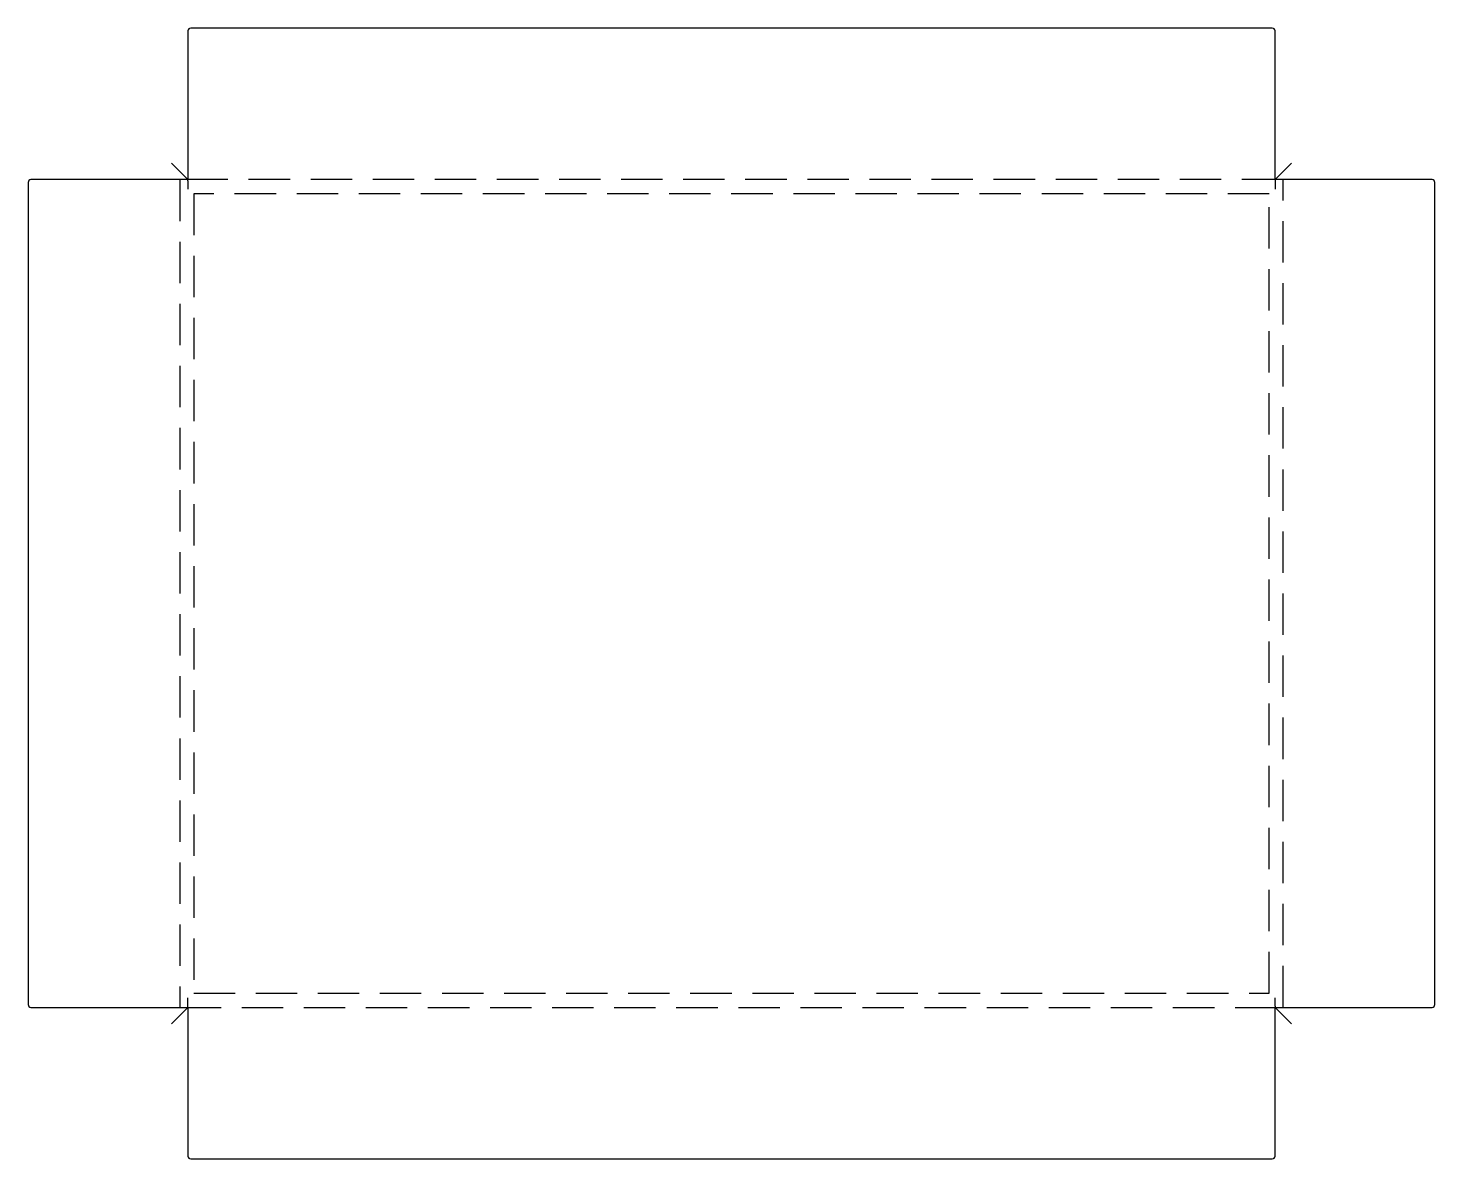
# Model space of a CAD drawing. Header units: inches. Extents: x 0 to 255, y 0 to 205.
import ezdxf

# ---------------------------------------------------------------- set-up
doc = ezdxf.new("R2010")
doc.units = ezdxf.units.IN
doc.header["$LTSCALE"] = 15
doc.header["$MEASUREMENT"] = 0
doc.linetypes.add('DASHED', pattern=[0.75, 0.5, -0.25])

msp = doc.modelspace()

# ---------------------------------------------------------------- linework, layer by layer
for p, q in [((28.96, 204.42), (28.96, 177.46)), ((225.46, 204.92), (29.46, 204.92)), ((225.96, 177.46), (225.96, 204.42)), ((0, 176.96), (0, 27.96)), ((28.96, 177.46), (0.5, 177.46)), ((254.42, 177.46), (225.96, 177.46)), ((254.92, 27.96), (254.92, 176.96)), ((0.5, 27.46), (28.96, 27.46)), ((28.96, 27.46), (28.96, 0.5)), ((225.96, 0.5), (225.96, 27.46)), ((225.96, 27.46), (254.42, 27.46)), ((29.46, 0), (225.46, 0))]:
    msp.add_line(p, q)
at = {"color": 3}
for p, q in [((28.81, 177.61), (25.96, 180.46)), ((226.11, 177.61), (228.96, 180.46)), ((28.96, 177.25), (28.96, 175.76)), ((225.96, 177.25), (225.96, 175.76)), ((28.96, 27.67), (28.96, 29.16)), ((225.96, 27.67), (225.96, 29.16)), ((28.81, 27.31), (25.96, 24.46)), ((226.11, 27.31), (228.96, 24.46))]:
    msp.add_line(p, q, dxfattribs=at)
at = {"linetype": 'DASHED'}
for p, q in [((227.46, 177.46), (27.46, 177.46)), ((27.46, 177.46), (27.46, 27.46)), ((227.46, 27.46), (227.46, 177.46)), ((224.92, 174.92), (30, 174.92)), ((30, 174.92), (30, 30)), ((224.92, 30), (224.92, 174.92)), ((30, 30), (224.92, 30)), ((27.46, 27.46), (227.46, 27.46))]:
    msp.add_line(p, q, dxfattribs=at)
for centre, start, end in [((29.46, 204.42), 90, 180), ((225.46, 204.42), 0, 90), ((0.5, 176.96), 90, 180), ((254.42, 176.96), 0, 90), ((0.5, 27.96), 180, 270), ((254.42, 27.96), 270, 0), ((29.46, 0.5), 180, 270), ((225.46, 0.5), 270, 0)]:
    msp.add_arc(centre, 0.5, start, end)
at = {"color": 3}
for centre, start, end in [((28.46, 177.25), 0, 45), ((226.46, 177.25), 135, 180), ((28.46, 27.67), 315, 0), ((226.46, 27.67), 180, 225)]:
    msp.add_arc(centre, 0.5, start, end, dxfattribs=at)

doc.saveas('drawing.dxf')
